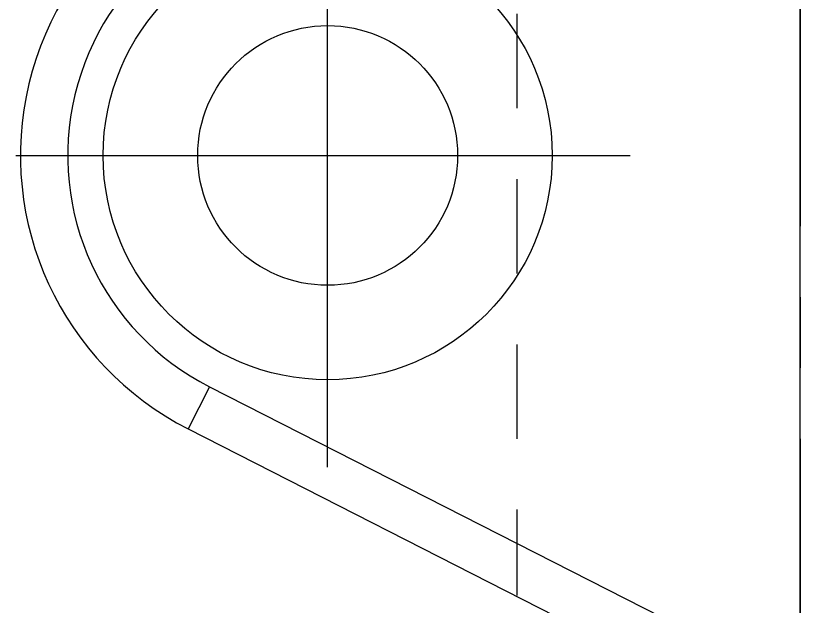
# Model space of a CAD drawing. Extents: x 14 to 86, y 94 to 257.
# Drawn here: x 58.31 to 74.91, y 130.19 to 142.7 of the extents above; entities that cross this region are included whole.
import ezdxf

# ---------------------------------------------------------------- set-up
doc = ezdxf.new("R2010")
doc.units = 0
doc.linetypes.add('CENTER', pattern=[17.5, 13, -1.5, 1.5, -1.5])
doc.linetypes.add('DASHED', pattern=[3.5, 2, -1.5])
doc.layers.get('0').update_dxf_attribs({"linetype": 'CONTINUOUS'})
doc.layers.add('CENTER', color=1, linetype='CENTER')

msp = doc.modelspace()

# ---------------------------------------------------------------- linework, layer by layer
at = {"color": 3, "linetype": 'DASHED'}
msp.add_line((68.907, 149.738), (68.907, 130.416), dxfattribs=at)
at = {"color": 7, "linetype": 'CONTINUOUS'}
for p, q in [((74.907, 128.12), (74.907, 145.238)), ((62.41, 134.837), (61.956, 133.946)), ((62.41, 134.837), (71.976, 129.963)), ((61.956, 133.946), (71.522, 129.072))]:
    msp.add_line(p, q, dxfattribs=at)
for radius in [4.75, 2.75]:
    msp.add_circle((64.907, 139.738), radius, dxfattribs=at)
for radius in [6.5, 5.5]:
    msp.add_arc((64.907, 139.738), radius, 90, 243, dxfattribs=at)
at = {"layer": 'CENTER', "color": 1, "linetype": 'CENTER'}
for p, q in [((74.907, 151.238), (74.907, 118.22)), ((64.907, 133.138), (64.907, 146.338)), ((58.307, 139.738), (71.507, 139.738))]:
    msp.add_line(p, q, dxfattribs=at)

doc.saveas('drawing.dxf')
